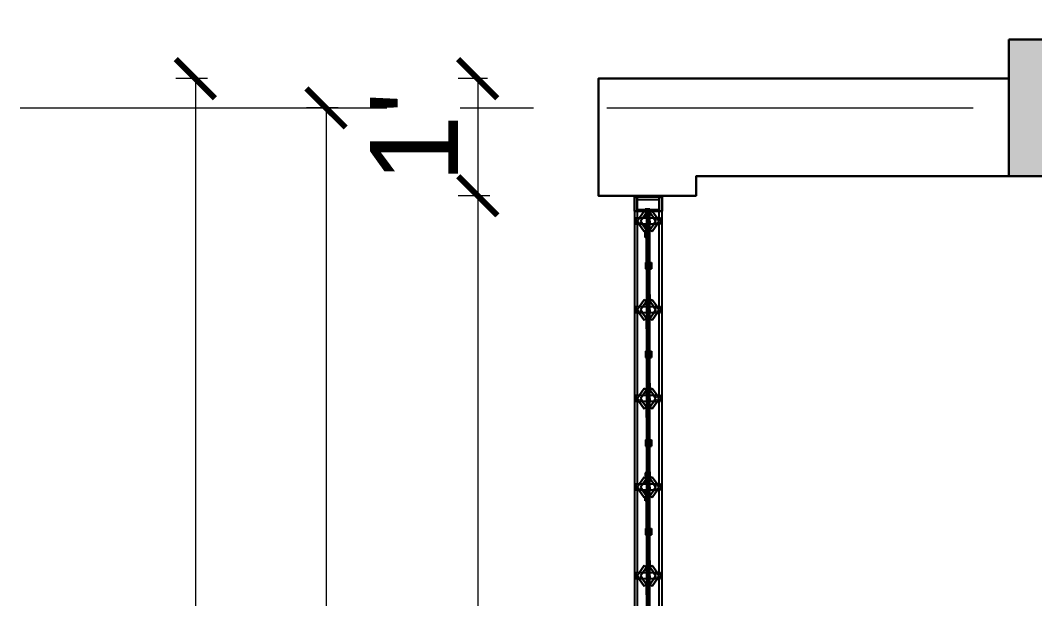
# Model space of a CAD drawing. Header units: inches. Extents: x -6800 to 96653, y -25814 to 17379.
# Drawn here: x 86552.6 to 86656.4, y -12826.8 to -12767.6 of the extents above; entities that cross this region are included whole.
import ezdxf

# ---------------------------------------------------------------- set-up
doc = ezdxf.new("R2010")
doc.units = ezdxf.units.IN
doc.header["$MEASUREMENT"] = 0
doc.header["$PDMODE"] = 34
doc.linetypes.add('CENTER', pattern=[2, 1.25, -0.25, 0.25, -0.25])
for name, color, linetype, lineweight in [('Cent line', 54, 'CENTER', 9), ('Column', 101, 'Continuous', 30), ('Cut', 6, 'Continuous', 30), ('dimension', 50, 'Continuous', 20), ('dimension @ 1', 50, 'Continuous', 20), ('Wall', 90, 'Continuous', 30)]:
    doc.layers.add(name, color=color, linetype=linetype, lineweight=lineweight)
doc.styles.get("Standard").update_dxf_attribs({"font": 'arial.ttf'})
doc.dimstyles.get("Standard").update_dxf_attribs({"dimtxt": 7, "dimasz": 4, "dimexe": 2, "dimexo": 2, "dimgap": 2, "dimtad": 1, "dimdec": 0, "dimzin": 0, "dimdsep": 46, "dimlunit": 4, "dimtxsty": 'Standard', "dimblk": 'ARCHTICK', "dimcen": 0.25, "dimclrd": 256, "dimclre": 256, "dimclrt": 256, "dimadec": 0, "dimazin": 0, "dimtfac": 1, "dimtdec": 0, "dimtofl": 0, "dimtmove": 0, "dimatfit": 3, "dimfxl": 1, "dimfxlon": 1, "dimtolj": 1, "dimtzin": 0, "dimlwd": -1, "dimlwe": -1, "dimarcsym": 1})

# ---------------------------------------------------------------- blocks, each defined once
blk = doc.blocks.new('colarch')
at = {"layer": 'Column'}
h = blk.add_hatch(color=256, dxfattribs=at)
h.dxf.hatch_style = 1
h.paths.add_polyline_path([(-6740.22, 498.65), (-6728.22, 498.65), (-6728.22, 512.65), (-6740.22, 512.65)])
blk.add_lwpolyline([(-6740.22, 512.65), (-6728.22, 512.65), (-6728.22, 498.65), (-6740.22, 498.65)], close=True, dxfattribs=at)
blk = doc.blocks.new('Collapsible Gate pl')
for p, q in [((4.709, 8.327), (4.709, 6.744)), ((4.909, 8.327), (4.909, 6.744)), ((83.609, 8.527), (5.709, 8.527)), ((6.204, 8.327), (5.709, 8.327)), ((6.204, 8.327), (6.204, 8.427)), ((6.204, 8.427), (6.624, 8.427)), ((6.204, 8.168), (6.204, 8.327)), ((6.204, 7.928), (6.204, 8.168)), ((6.624, 8.327), (6.624, 8.427)), ((12.575, 8.327), (6.624, 8.327)), ((6.624, 8.201), (6.624, 8.327)), ((6.624, 7.961), (6.624, 8.201)), ((12.575, 8.327), (12.575, 8.427)), ((12.575, 8.427), (12.995, 8.427)), ((12.575, 8.168), (12.575, 8.327)), ((12.575, 7.928), (12.575, 8.168)), ((12.995, 8.327), (12.995, 8.427)), ((18.946, 8.327), (12.995, 8.327)), ((12.995, 8.201), (12.995, 8.327)), ((12.995, 7.961), (12.995, 8.201)), ((18.946, 8.327), (18.946, 8.427)), ((18.946, 8.427), (19.365, 8.427)), ((18.946, 8.168), (18.946, 8.327)), ((18.946, 7.928), (18.946, 8.168)), ((19.365, 8.327), (19.365, 8.427)), ((25.316, 8.327), (19.365, 8.327)), ((19.365, 8.201), (19.365, 8.327)), ((19.365, 7.961), (19.365, 8.201)), ((25.316, 8.327), (25.316, 8.427)), ((25.316, 8.427), (25.736, 8.427)), ((25.316, 8.168), (25.316, 8.327)), ((25.316, 7.928), (25.316, 8.168)), ((25.736, 8.327), (25.736, 8.427)), ((31.687, 8.327), (25.736, 8.327)), ((25.736, 8.201), (25.736, 8.327)), ((25.736, 7.961), (25.736, 8.201)), ((31.687, 8.327), (31.687, 8.427)), ((31.687, 8.427), (32.106, 8.427)), ((31.687, 8.168), (31.687, 8.327)), ((31.687, 7.928), (31.687, 8.168)), ((32.106, 8.327), (32.106, 8.427)), ((38.058, 8.327), (32.106, 8.327)), ((32.106, 8.201), (32.106, 8.327)), ((32.106, 7.961), (32.106, 8.201)), ((5.569, 7.659), (5.569, 7.321)), ((5.569, 7.659), (5.609, 7.659)), ((5.569, 7.321), (5.609, 7.321)), ((5.609, 7.659), (5.709, 7.659)), ((5.709, 7.321), (5.609, 7.321)), ((5.712, 7.659), (5.709, 7.659)), ((5.709, 7.321), (5.754, 7.321)), ((5.748, 7.661), (5.712, 7.661)), ((5.712, 7.661), (5.712, 7.659)), ((5.712, 7.659), (5.712, 7.411)), ((5.812, 7.411), (5.712, 7.411)), ((5.748, 7.661), (5.748, 7.541)), ((5.812, 7.661), (5.748, 7.661)), ((5.748, 7.541), (6.439, 7.541)), ((6.204, 7.661), (5.812, 7.661)), ((6.204, 7.411), (5.812, 7.411)), ((6.204, 7.321), (5.944, 7.321)), ((6.204, 7.661), (6.204, 7.928)), ((6.439, 7.661), (6.204, 7.661)), ((6.204, 7.321), (6.204, 7.411)), ((6.204, 7.411), (6.624, 7.411)), ((6.204, 7.144), (6.204, 7.321)), ((6.439, 7.541), (6.439, 7.661)), ((6.439, 7.661), (6.624, 7.661)), ((6.449, 7.541), (6.439, 7.541)), ((6.806, 7.531), (6.449, 7.531)), ((6.624, 7.661), (6.624, 7.961)), ((7.065, 7.661), (6.624, 7.661)), ((6.624, 7.411), (6.806, 7.411)), ((6.624, 7.321), (6.624, 7.411)), ((6.624, 7.111), (6.624, 7.321)), ((6.933, 7.321), (6.624, 7.321)), ((6.806, 7.531), (6.806, 7.411)), ((6.806, 7.531), (7.227, 7.531)), ((6.806, 7.411), (7.065, 7.411)), ((9.406, 7.661), (7.065, 7.661)), ((7.065, 7.411), (7.227, 7.411)), ((7.594, 7.321), (7.124, 7.321)), ((7.594, 7.411), (7.594, 7.321)), ((11.708, 7.531), (7.8, 7.531)), ((9.406, 7.411), (7.8, 7.411)), ((9.406, 7.661), (9.406, 7.761)), ((9.406, 7.761), (9.561, 7.761)), ((9.561, 7.661), (9.406, 7.661)), ((9.406, 7.334), (9.406, 7.411)), ((9.406, 7.411), (9.561, 7.411)), ((9.406, 7.334), (9.561, 7.334)), ((9.561, 7.661), (9.561, 7.761)), ((9.561, 7.761), (9.868, 7.761)), ((9.561, 7.661), (9.868, 7.661)), ((9.561, 7.334), (9.561, 7.411)), ((9.868, 7.411), (9.561, 7.411)), ((9.561, 7.334), (9.868, 7.334)), ((9.868, 7.661), (9.868, 7.761)), ((11.708, 7.661), (9.868, 7.661)), ((9.868, 7.334), (9.868, 7.411)), ((9.868, 7.411), (12.183, 7.411)), ((12.575, 7.411), (12.183, 7.411)), ((12.575, 7.661), (12.288, 7.661)), ((12.288, 7.541), (12.398, 7.541)), ((12.288, 7.531), (12.398, 7.531)), ((12.398, 7.541), (12.398, 7.531)), ((12.398, 7.541), (12.575, 7.541)), ((12.575, 7.531), (12.398, 7.531)), ((12.575, 7.661), (12.575, 7.928)), ((12.809, 7.661), (12.575, 7.661)), ((12.575, 7.531), (12.575, 7.541)), ((12.809, 7.541), (12.575, 7.541)), ((12.995, 7.531), (12.575, 7.531)), ((12.575, 7.144), (12.575, 7.411)), ((12.575, 7.411), (12.995, 7.411)), ((12.809, 7.541), (12.809, 7.661)), ((12.809, 7.661), (12.995, 7.661)), ((12.995, 7.541), (12.809, 7.541)), ((12.995, 7.661), (12.995, 7.961)), ((13.436, 7.661), (12.995, 7.661)), ((12.995, 7.541), (15.776, 7.541)), ((12.995, 7.531), (12.995, 7.541)), ((13.177, 7.531), (12.995, 7.531)), ((12.995, 7.111), (12.995, 7.411)), ((12.995, 7.411), (13.177, 7.411)), ((13.177, 7.531), (13.177, 7.411)), ((13.177, 7.531), (13.598, 7.531)), ((13.177, 7.411), (13.436, 7.411)), ((15.776, 7.661), (13.436, 7.661)), ((13.436, 7.411), (13.598, 7.411)), ((15.776, 7.531), (14.17, 7.531)), ((14.17, 7.411), (15.776, 7.411)), ((15.776, 7.661), (15.776, 7.761)), ((15.776, 7.761), (15.932, 7.761)), ((15.932, 7.661), (15.776, 7.661)), ((15.776, 7.531), (15.776, 7.541)), ((15.776, 7.541), (15.932, 7.541)), ((15.932, 7.531), (15.776, 7.531)), ((15.776, 7.334), (15.776, 7.411)), ((15.776, 7.411), (15.932, 7.411)), ((15.776, 7.334), (15.932, 7.334)), ((15.932, 7.661), (15.932, 7.761)), ((15.932, 7.761), (16.238, 7.761)), ((15.932, 7.661), (16.238, 7.661)), ((15.932, 7.531), (15.932, 7.541)), ((15.932, 7.541), (16.238, 7.541)), ((16.238, 7.531), (15.932, 7.531)), ((15.932, 7.334), (15.932, 7.411)), ((16.238, 7.411), (15.932, 7.411)), ((15.932, 7.334), (16.238, 7.334)), ((16.238, 7.661), (16.238, 7.761)), ((18.079, 7.661), (16.238, 7.661)), ((16.238, 7.531), (16.238, 7.541)), ((16.238, 7.541), (18.079, 7.541)), ((16.238, 7.531), (18.946, 7.531)), ((16.238, 7.334), (16.238, 7.411)), ((16.238, 7.411), (18.554, 7.411)), ((18.946, 7.411), (18.554, 7.411)), ((18.946, 7.661), (18.658, 7.661)), ((18.658, 7.541), (18.946, 7.541)), ((18.946, 7.661), (18.946, 7.928)), ((19.18, 7.661), (18.946, 7.661)), ((18.946, 7.531), (18.946, 7.541)), ((19.18, 7.541), (18.946, 7.541)), ((19.365, 7.531), (18.946, 7.531)), ((18.946, 7.144), (18.946, 7.411)), ((18.946, 7.411), (19.365, 7.411)), ((19.18, 7.541), (19.18, 7.661)), ((19.18, 7.661), (19.365, 7.661)), ((19.365, 7.541), (19.18, 7.541)), ((19.365, 7.661), (19.365, 7.961)), ((19.806, 7.661), (19.365, 7.661)), ((19.365, 7.541), (22.147, 7.541)), ((19.365, 7.531), (19.365, 7.541)), ((19.547, 7.531), (19.365, 7.531)), ((19.365, 7.111), (19.365, 7.411)), ((19.365, 7.411), (19.547, 7.411)), ((19.547, 7.531), (19.547, 7.411)), ((19.547, 7.531), (19.969, 7.531)), ((19.547, 7.411), (19.806, 7.411)), ((22.147, 7.661), (19.806, 7.661)), ((19.806, 7.411), (19.969, 7.411)), ((22.147, 7.531), (20.541, 7.531)), ((20.541, 7.411), (22.147, 7.411)), ((22.147, 7.661), (22.147, 7.761)), ((22.147, 7.761), (22.303, 7.761)), ((22.303, 7.661), (22.147, 7.661)), ((22.147, 7.531), (22.147, 7.541)), ((22.147, 7.541), (22.303, 7.541)), ((22.303, 7.531), (22.147, 7.531)), ((22.147, 7.334), (22.147, 7.411)), ((22.147, 7.411), (22.303, 7.411)), ((22.147, 7.334), (22.303, 7.334)), ((22.303, 7.661), (22.303, 7.761)), ((22.303, 7.761), (22.609, 7.761)), ((22.303, 7.661), (22.609, 7.661)), ((22.303, 7.531), (22.303, 7.541)), ((22.303, 7.541), (22.609, 7.541)), ((22.609, 7.531), (22.303, 7.531)), ((22.303, 7.334), (22.303, 7.411)), ((22.609, 7.411), (22.303, 7.411)), ((22.303, 7.334), (22.609, 7.334)), ((22.609, 7.661), (22.609, 7.761)), ((24.45, 7.661), (22.609, 7.661)), ((22.609, 7.531), (22.609, 7.541)), ((22.609, 7.541), (24.45, 7.541)), ((24.511, 7.531), (22.609, 7.531)), ((22.609, 7.334), (22.609, 7.411)), ((22.609, 7.411), (24.511, 7.411)), ((24.511, 7.541), (24.511, 7.531)), ((24.511, 7.531), (25.316, 7.531)), ((24.511, 7.411), (24.511, 7.321)), ((24.511, 7.411), (24.924, 7.411)), ((24.511, 7.321), (24.866, 7.321)), ((25.316, 7.411), (24.924, 7.411)), ((25.316, 7.661), (25.029, 7.661)), ((25.029, 7.541), (25.316, 7.541)), ((25.316, 7.321), (25.056, 7.321)), ((25.316, 7.661), (25.316, 7.928)), ((25.551, 7.661), (25.316, 7.661)), ((25.316, 7.531), (25.316, 7.541)), ((25.551, 7.541), (25.316, 7.541)), ((25.736, 7.531), (25.316, 7.531)), ((25.316, 7.321), (25.316, 7.411)), ((25.316, 7.411), (25.736, 7.411)), ((25.316, 7.144), (25.316, 7.321)), ((25.551, 7.541), (25.551, 7.661)), ((25.551, 7.661), (25.736, 7.661)), ((25.736, 7.541), (25.551, 7.541)), ((25.736, 7.661), (25.736, 7.961)), ((26.177, 7.661), (25.736, 7.661)), ((25.736, 7.531), (25.736, 7.541)), ((25.736, 7.541), (26.536, 7.541)), ((25.918, 7.531), (25.736, 7.531)), ((25.736, 7.411), (25.918, 7.411)), ((25.736, 7.321), (25.736, 7.411)), ((25.736, 7.111), (25.736, 7.321)), ((25.736, 7.321), (26.045, 7.321)), ((25.918, 7.531), (25.918, 7.411)), ((25.918, 7.531), (26.339, 7.531)), ((25.918, 7.411), (26.177, 7.411)), ((28.518, 7.661), (26.177, 7.661)), ((26.177, 7.411), (26.339, 7.411)), ((26.536, 7.321), (26.236, 7.321)), ((26.536, 7.541), (26.536, 7.531)), ((26.536, 7.541), (28.518, 7.541)), ((26.536, 7.411), (26.536, 7.321)), ((28.518, 7.531), (26.912, 7.531)), ((28.518, 7.411), (26.912, 7.411)), ((28.518, 7.661), (28.518, 7.761)), ((28.518, 7.761), (28.673, 7.761)), ((28.673, 7.661), (28.518, 7.661)), ((28.518, 7.531), (28.518, 7.541)), ((28.518, 7.541), (28.673, 7.541)), ((28.673, 7.531), (28.518, 7.531)), ((28.518, 7.334), (28.518, 7.411)), ((28.518, 7.411), (28.673, 7.411)), ((28.518, 7.334), (28.673, 7.334)), ((28.673, 7.661), (28.673, 7.761)), ((28.673, 7.761), (28.98, 7.761)), ((28.673, 7.661), (28.98, 7.661)), ((28.673, 7.531), (28.673, 7.541)), ((28.673, 7.541), (28.98, 7.541)), ((28.98, 7.531), (28.673, 7.531)), ((28.673, 7.334), (28.673, 7.411)), ((28.98, 7.411), (28.673, 7.411)), ((28.673, 7.334), (28.98, 7.334)), ((28.98, 7.661), (28.98, 7.761)), ((30.82, 7.661), (28.98, 7.661)), ((28.98, 7.531), (28.98, 7.541)), ((28.98, 7.541), (30.82, 7.541)), ((28.98, 7.531), (31.687, 7.531)), ((28.98, 7.334), (28.98, 7.411)), ((28.98, 7.411), (31.295, 7.411)), ((31.687, 7.411), (31.295, 7.411)), ((31.687, 7.661), (31.4, 7.661)), ((31.4, 7.541), (31.687, 7.541)), ((31.687, 7.661), (31.687, 7.928)), ((31.921, 7.661), (31.687, 7.661)), ((31.687, 7.531), (31.687, 7.541)), ((31.921, 7.541), (31.687, 7.541)), ((32.106, 7.531), (31.687, 7.531)), ((31.687, 7.144), (31.687, 7.411)), ((31.687, 7.411), (32.106, 7.411)), ((31.921, 7.541), (31.921, 7.661)), ((31.921, 7.661), (32.106, 7.661)), ((32.106, 7.541), (31.921, 7.541)), ((32.106, 7.661), (32.106, 7.961)), ((32.548, 7.661), (32.106, 7.661)), ((32.106, 7.541), (34.888, 7.541)), ((32.106, 7.531), (32.106, 7.541)), ((32.289, 7.531), (32.106, 7.531)), ((32.106, 7.111), (32.106, 7.411)), ((32.106, 7.411), (32.289, 7.411)), ((32.289, 7.531), (32.289, 7.411)), ((32.289, 7.531), (32.71, 7.531)), ((32.289, 7.411), (32.548, 7.411)), ((34.888, 7.661), (32.548, 7.661)), ((32.548, 7.411), (32.71, 7.411)), ((34.888, 7.531), (33.282, 7.531)), ((33.282, 7.411), (34.888, 7.411)), ((5.709, 6.744), (6.204, 6.744)), ((6.204, 6.904), (6.204, 7.144)), ((6.204, 6.744), (6.204, 6.904)), ((6.204, 6.644), (6.204, 6.744)), ((6.204, 6.644), (6.624, 6.644)), ((6.624, 6.87), (6.624, 7.111)), ((6.624, 6.744), (6.624, 6.87)), ((6.624, 6.744), (12.575, 6.744)), ((6.624, 6.644), (6.624, 6.744)), ((12.575, 6.904), (12.575, 7.144)), ((12.575, 6.744), (12.575, 6.904)), ((12.575, 6.644), (12.575, 6.744)), ((12.575, 6.644), (12.995, 6.644)), ((12.995, 6.87), (12.995, 7.111)), ((12.995, 6.744), (12.995, 6.87)), ((12.995, 6.744), (18.946, 6.744)), ((12.995, 6.644), (12.995, 6.744)), ((18.946, 6.904), (18.946, 7.144)), ((18.946, 6.744), (18.946, 6.904)), ((18.946, 6.644), (18.946, 6.744)), ((18.946, 6.644), (19.365, 6.644)), ((19.365, 6.87), (19.365, 7.111)), ((19.365, 6.744), (19.365, 6.87)), ((19.365, 6.744), (25.316, 6.744)), ((19.365, 6.644), (19.365, 6.744)), ((25.316, 6.904), (25.316, 7.144)), ((25.316, 6.744), (25.316, 6.904)), ((25.316, 6.644), (25.316, 6.744)), ((25.316, 6.644), (25.736, 6.644)), ((25.736, 6.87), (25.736, 7.111)), ((25.736, 6.744), (25.736, 6.87)), ((25.736, 6.744), (31.687, 6.744)), ((25.736, 6.644), (25.736, 6.744)), ((31.687, 6.904), (31.687, 7.144)), ((31.687, 6.744), (31.687, 6.904)), ((31.687, 6.644), (31.687, 6.744)), ((31.687, 6.644), (32.106, 6.644)), ((32.106, 6.87), (32.106, 7.111)), ((32.106, 6.744), (32.106, 6.87)), ((32.106, 6.744), (38.058, 6.744)), ((32.106, 6.644), (32.106, 6.744)), ((5.709, 6.544), (83.609, 6.544))]:
    blk.add_line(p, q)
at = {"layer": 'Cut'}
for p, q in [((5.709, 8.527), (4.709, 8.527)), ((4.709, 8.527), (4.709, 8.327)), ((4.709, 8.327), (4.909, 8.327)), ((5.609, 8.327), (4.909, 8.327)), ((5.609, 8.327), (5.609, 7.659)), ((5.709, 8.327), (5.609, 8.327)), ((5.709, 8.327), (5.709, 8.527)), ((5.709, 8.327), (5.709, 7.831)), ((6.204, 8.168), (5.709, 7.831)), ((6.204, 8.168), (6.439, 8.327)), ((6.439, 8.087), (6.204, 7.928)), ((6.439, 8.327), (6.624, 8.201)), ((6.624, 7.961), (6.439, 8.087)), ((6.624, 8.201), (7.174, 7.827)), ((12.575, 8.168), (12.074, 7.827)), ((12.575, 8.168), (12.809, 8.327)), ((12.809, 8.087), (12.575, 7.928)), ((12.809, 8.327), (12.995, 8.201)), ((12.995, 7.961), (12.809, 8.087)), ((12.995, 8.201), (13.544, 7.827)), ((18.946, 8.168), (18.445, 7.827)), ((18.946, 8.168), (19.18, 8.327)), ((19.18, 8.087), (18.946, 7.928)), ((19.18, 8.327), (19.365, 8.201)), ((19.365, 7.961), (19.18, 8.087)), ((19.365, 8.201), (19.915, 7.827)), ((25.316, 8.168), (24.816, 7.827)), ((25.316, 8.168), (25.551, 8.327)), ((25.551, 8.087), (25.316, 7.928)), ((25.551, 8.327), (25.736, 8.201)), ((25.736, 7.961), (25.551, 8.087)), ((25.736, 8.201), (26.286, 7.827)), ((31.687, 8.168), (31.186, 7.827)), ((31.687, 8.168), (31.921, 8.327)), ((31.921, 8.087), (31.687, 7.928)), ((31.921, 8.327), (32.106, 8.201)), ((32.106, 7.961), (31.921, 8.087)), ((32.106, 8.201), (32.656, 7.827)), ((5.609, 7.659), (5.609, 7.321)), ((5.609, 7.321), (5.609, 6.744)), ((5.812, 7.661), (5.709, 7.831)), ((5.709, 7.82), (5.709, 7.831)), ((5.709, 7.82), (5.709, 7.659)), ((5.709, 7.321), (5.709, 7.659)), ((5.709, 7.241), (5.812, 7.411)), ((5.709, 7.321), (5.709, 7.252)), ((6.204, 7.928), (5.812, 7.661)), ((5.812, 7.411), (5.944, 7.321)), ((5.944, 7.321), (6.204, 7.144)), ((7.065, 7.661), (6.624, 7.961)), ((6.624, 7.111), (6.933, 7.321)), ((6.933, 7.321), (7.065, 7.411)), ((7.174, 7.827), (7.065, 7.661)), ((7.065, 7.411), (7.124, 7.321)), ((7.124, 7.321), (7.174, 7.244)), ((7.227, 7.531), (7.227, 7.411)), ((7.8, 7.531), (7.227, 7.531)), ((7.594, 7.411), (7.227, 7.411)), ((7.8, 7.411), (7.594, 7.411)), ((7.8, 7.411), (7.8, 7.531)), ((11.708, 7.531), (11.708, 7.661)), ((11.708, 7.661), (12.183, 7.661)), ((12.288, 7.531), (11.708, 7.531)), ((12.183, 7.661), (12.074, 7.827)), ((12.074, 7.244), (12.183, 7.411)), ((12.575, 7.928), (12.183, 7.661)), ((12.288, 7.661), (12.183, 7.661)), ((12.183, 7.411), (12.575, 7.144)), ((12.288, 7.661), (12.288, 7.541)), ((12.288, 7.541), (12.288, 7.531)), ((13.436, 7.661), (12.995, 7.961)), ((12.995, 7.111), (13.436, 7.411)), ((13.544, 7.827), (13.436, 7.661)), ((13.436, 7.411), (13.544, 7.244)), ((13.598, 7.531), (13.598, 7.411)), ((14.17, 7.531), (13.598, 7.531)), ((14.17, 7.411), (13.598, 7.411)), ((14.17, 7.411), (14.17, 7.531)), ((18.079, 7.541), (18.079, 7.661)), ((18.079, 7.661), (18.554, 7.661)), ((18.079, 7.541), (18.658, 7.541)), ((18.554, 7.661), (18.445, 7.827)), ((18.445, 7.244), (18.554, 7.411)), ((18.946, 7.928), (18.554, 7.661)), ((18.658, 7.661), (18.554, 7.661)), ((18.554, 7.411), (18.946, 7.144)), ((18.658, 7.661), (18.658, 7.541)), ((19.806, 7.661), (19.365, 7.961)), ((19.365, 7.111), (19.806, 7.411)), ((19.915, 7.827), (19.806, 7.661)), ((19.806, 7.411), (19.915, 7.244)), ((19.969, 7.531), (19.969, 7.411)), ((20.541, 7.531), (19.969, 7.531)), ((20.541, 7.411), (19.969, 7.411)), ((20.541, 7.411), (20.541, 7.531)), ((24.45, 7.541), (24.45, 7.661)), ((24.45, 7.661), (24.924, 7.661)), ((24.45, 7.541), (24.511, 7.541)), ((24.511, 7.541), (25.029, 7.541)), ((24.924, 7.661), (24.816, 7.827)), ((24.816, 7.244), (24.866, 7.321)), ((24.866, 7.321), (24.924, 7.411)), ((25.316, 7.928), (24.924, 7.661)), ((25.029, 7.661), (24.924, 7.661)), ((24.924, 7.411), (25.056, 7.321)), ((25.029, 7.661), (25.029, 7.541)), ((25.056, 7.321), (25.316, 7.144)), ((26.177, 7.661), (25.736, 7.961)), ((25.736, 7.111), (26.045, 7.321)), ((26.045, 7.321), (26.177, 7.411)), ((26.286, 7.827), (26.177, 7.661)), ((26.177, 7.411), (26.236, 7.321)), ((26.236, 7.321), (26.286, 7.244)), ((26.339, 7.531), (26.339, 7.411)), ((26.536, 7.531), (26.339, 7.531)), ((26.536, 7.411), (26.339, 7.411)), ((26.912, 7.531), (26.536, 7.531)), ((26.912, 7.411), (26.536, 7.411)), ((26.912, 7.411), (26.912, 7.531)), ((30.82, 7.541), (30.82, 7.661)), ((30.82, 7.661), (31.295, 7.661)), ((30.82, 7.541), (31.4, 7.541)), ((31.295, 7.661), (31.186, 7.827)), ((31.186, 7.244), (31.295, 7.411)), ((31.687, 7.928), (31.295, 7.661)), ((31.4, 7.661), (31.295, 7.661)), ((31.295, 7.411), (31.687, 7.144)), ((31.4, 7.661), (31.4, 7.541)), ((32.548, 7.661), (32.106, 7.961)), ((32.106, 7.111), (32.548, 7.411)), ((32.656, 7.827), (32.548, 7.661)), ((32.548, 7.411), (32.656, 7.244)), ((32.71, 7.531), (32.71, 7.411)), ((33.282, 7.531), (32.71, 7.531)), ((33.282, 7.411), (32.71, 7.411)), ((33.282, 7.411), (33.282, 7.531)), ((4.709, 6.744), (4.709, 6.544)), ((4.909, 6.744), (4.709, 6.744)), ((5.609, 6.744), (4.909, 6.744)), ((5.709, 6.744), (5.609, 6.744)), ((5.709, 7.241), (5.709, 7.252)), ((5.709, 7.241), (5.709, 6.744)), ((6.204, 6.904), (5.709, 7.241)), ((5.709, 6.544), (5.709, 6.744)), ((6.204, 7.144), (6.439, 6.985)), ((6.439, 6.744), (6.204, 6.904)), ((6.439, 6.985), (6.624, 7.111)), ((6.624, 6.87), (6.439, 6.744)), ((6.624, 6.87), (7.174, 7.244)), ((12.575, 6.904), (12.074, 7.244)), ((12.575, 7.144), (12.809, 6.985)), ((12.809, 6.744), (12.575, 6.904)), ((12.809, 6.985), (12.995, 7.111)), ((12.995, 6.87), (12.809, 6.744)), ((12.995, 6.87), (13.544, 7.244)), ((18.946, 6.904), (18.445, 7.244)), ((18.946, 7.144), (19.18, 6.985)), ((19.18, 6.744), (18.946, 6.904)), ((19.18, 6.985), (19.365, 7.111)), ((19.365, 6.87), (19.18, 6.744)), ((19.365, 6.87), (19.915, 7.244)), ((25.316, 6.904), (24.816, 7.244)), ((25.316, 7.144), (25.551, 6.985)), ((25.551, 6.744), (25.316, 6.904)), ((25.551, 6.985), (25.736, 7.111)), ((25.736, 6.87), (25.551, 6.744)), ((25.736, 6.87), (26.286, 7.244)), ((31.687, 6.904), (31.186, 7.244)), ((31.687, 7.144), (31.921, 6.985)), ((31.921, 6.744), (31.687, 6.904)), ((31.921, 6.985), (32.106, 7.111)), ((32.106, 6.87), (31.921, 6.744)), ((32.106, 6.87), (32.656, 7.244)), ((4.709, 6.544), (5.709, 6.544))]:
    blk.add_line(p, q, dxfattribs=at)
blk = doc.blocks.new('_ArchTick')
at = {"color": 0, "linetype": 'ByBlock', "const_width": 0.15}
blk.add_lwpolyline([(-0.5, -0.5), (0.5, 0.5)], dxfattribs=at)
blk = doc.blocks.new('*D2141')
at = {"layer": 'Defpoints', "color": 0, "transparency": 16777216}
for p in [(86653.73, -12759.07), (86611.73, -12773.57), (86653.73, -12773.57)]:
    blk.add_point(p, dxfattribs=at)
at = {"layer": 'dimension', "transparency": 16777216}
for p, q in [((86611.73, -12760.32), (86611.73, -12757.07)), ((86653.73, -12760.32), (86653.73, -12757.07)), ((86611.73, -12759.07), (86653.73, -12759.07))]:
    blk.add_line(p, q, dxfattribs=at)
at = {"layer": 'dimension', "transparency": 16777216, "xscale": 4, "yscale": 4, "zscale": 4, "rotation": 180}
blk.add_blockref('_ArchTick', (86611.73, -12759.07), dxfattribs=at)
at = {"layer": 'dimension', "transparency": 16777216, "xscale": 4, "yscale": 4, "zscale": 4}
blk.add_blockref('_ArchTick', (86653.73, -12759.07), dxfattribs=at)
at = {"layer": 'dimension', "transparency": 16777216, "insert": (86632.73, -12751.45), "char_height": 11, "attachment_point": 5}
blk.add_mtext('\\A1;3\'-6"', dxfattribs=at)
blk = doc.blocks.new('*D2142')
at = {"layer": 'Defpoints', "color": 0, "transparency": 16777216}
for p in [(86665.73, -12759.07), (86665.73, -12769.57), (86653.73, -12773.57)]:
    blk.add_point(p, dxfattribs=at)
at = {"layer": 'dimension', "transparency": 16777216}
for p, q in [((86653.73, -12760.32), (86653.73, -12757.07)), ((86665.73, -12760.32), (86665.73, -12757.07))]:
    blk.add_line(p, q, dxfattribs=at)
at = {"layer": 'dimension', "transparency": 16777216, "insert": (86659.73, -12751.55), "char_height": 11, "attachment_point": 5}
blk.add_mtext("\\A1;1'", dxfattribs=at)
blk = doc.blocks.new('*D2144')
at = {"layer": 'Defpoints', "color": 0, "transparency": 16777216}
for p in [(87838.73, -12727.02), (86611.73, -12773.57), (87838.73, -12773.57)]:
    blk.add_point(p, dxfattribs=at)
at = {"layer": 'dimension', "transparency": 16777216}
for p, q in [((86611.73, -12728.27), (86611.73, -12725.02)), ((87838.73, -12728.27), (87838.73, -12725.02)), ((86611.73, -12727.02), (87838.73, -12727.02))]:
    blk.add_line(p, q, dxfattribs=at)
at = {"layer": 'dimension', "transparency": 16777216, "xscale": 4, "yscale": 4, "zscale": 4, "rotation": 180}
blk.add_blockref('_ArchTick', (86611.73, -12727.02), dxfattribs=at)
at = {"layer": 'dimension', "transparency": 16777216, "xscale": 4, "yscale": 4, "zscale": 4}
blk.add_blockref('_ArchTick', (87838.73, -12727.02), dxfattribs=at)
at = {"layer": 'dimension', "transparency": 16777216, "insert": (87225.23, -12719.4), "char_height": 11, "attachment_point": 5}
blk.add_mtext('\\A1;102\'-3"', dxfattribs=at)
blk = doc.blocks.new('*D1284')
at = {"layer": 'Defpoints', "color": 0, "transparency": 16777216}
for p in [(86611.73, -12773.57), (86599.39, -12785.57), (86611.73, -12785.57)]:
    blk.add_point(p, dxfattribs=at)
at = {"layer": 'dimension', "transparency": 16777216}
for p, q in [((86600.39, -12773.57), (86597.39, -12773.57)), ((86599.39, -12773.57), (86599.39, -12785.57)), ((86600.39, -12785.57), (86597.39, -12785.57))]:
    blk.add_line(p, q, dxfattribs=at)
at = {"layer": 'dimension', "transparency": 16777216, "xscale": 4, "yscale": 4, "zscale": 4}
for p, rotation in [((86599.39, -12773.57), 90), ((86599.39, -12785.57), 270)]:
    blk.add_blockref('_ArchTick', p, dxfattribs=dict(at, rotation=rotation))
at = {"layer": 'dimension', "transparency": 16777216, "insert": (86592.87, -12779.57), "char_height": 9, "attachment_point": 5, "rotation": 90}
blk.add_mtext("\\A1;1'", dxfattribs=at)
blk = doc.blocks.new('*D2140')
at = {"layer": 'Defpoints', "color": 0, "transparency": 16777216}
for p in [(86611.73, -12785.57), (86599.39, -12899.57), (86611.73, -12899.57)]:
    blk.add_point(p, dxfattribs=at)
at = {"layer": 'dimension', "transparency": 16777216}
for p, q in [((86600.64, -12785.57), (86597.39, -12785.57)), ((86599.39, -12785.57), (86599.39, -12899.57)), ((86600.64, -12899.57), (86597.39, -12899.57))]:
    blk.add_line(p, q, dxfattribs=at)
at = {"layer": 'dimension', "transparency": 16777216, "xscale": 4, "yscale": 4, "zscale": 4}
for p, rotation in [((86599.39, -12785.57), 90), ((86599.39, -12899.57), 270)]:
    blk.add_blockref('_ArchTick', p, dxfattribs=dict(at, rotation=rotation))
at = {"layer": 'dimension', "transparency": 16777216, "insert": (86591.77, -12842.57), "char_height": 11, "attachment_point": 5, "rotation": 90}
blk.add_mtext('\\A1;9\'-6"', dxfattribs=at)
blk = doc.blocks.new('*D2139')
at = {"layer": 'Defpoints', "color": 0, "transparency": 16777216}
for p in [(86653.73, -12776.57), (86583.87, -13040.57), (86653.73, -13040.57)]:
    blk.add_point(p, dxfattribs=at)
at = {"layer": 'dimension', "transparency": 16777216}
for p, q in [((86585.12, -12776.57), (86581.87, -12776.57)), ((86583.87, -12776.57), (86583.87, -13040.57)), ((86585.12, -13040.57), (86581.87, -13040.57))]:
    blk.add_line(p, q, dxfattribs=at)
at = {"layer": 'dimension', "transparency": 16777216, "xscale": 4, "yscale": 4, "zscale": 4}
for p, rotation in [((86583.87, -12776.57), 90), ((86583.87, -13040.57), 270)]:
    blk.add_blockref('_ArchTick', p, dxfattribs=dict(at, rotation=rotation))
at = {"layer": 'dimension', "transparency": 16777216, "insert": (86576.34, -12908.57), "char_height": 11, "attachment_point": 5, "rotation": 90}
blk.add_mtext("\\A1;22'", dxfattribs=at)
blk = doc.blocks.new('*D2137')
at = {"layer": 'Defpoints', "color": 0, "transparency": 16777216}
for p in [(86611.73, -12773.57), (86570.5, -13107.57), (86611.73, -13107.57)]:
    blk.add_point(p, dxfattribs=at)
at = {"layer": 'dimension', "transparency": 16777216}
for p, q in [((86571.75, -12773.57), (86568.5, -12773.57)), ((86570.5, -12773.57), (86570.5, -13107.57)), ((86571.75, -13107.57), (86568.5, -13107.57))]:
    blk.add_line(p, q, dxfattribs=at)
at = {"layer": 'dimension', "transparency": 16777216, "xscale": 4, "yscale": 4, "zscale": 4}
for p, rotation in [((86570.5, -12773.57), 90), ((86570.5, -13107.57), 270)]:
    blk.add_blockref('_ArchTick', p, dxfattribs=dict(at, rotation=rotation))
at = {"layer": 'dimension', "transparency": 16777216, "insert": (86562.88, -12940.57), "char_height": 11, "attachment_point": 5, "rotation": 90}
blk.add_mtext('\\A1;27\'-10"', dxfattribs=at)

msp = doc.modelspace()

# ---------------------------------------------------------------- linework, layer by layer
at = {"layer": 'Cent line', "ltscale": 30, "transparency": 33554643}
msp.add_line((86552.58, -12776.57), (87921.03, -12776.57), dxfattribs=at)
at = {"layer": 'Wall', "transparency": 33554651}
msp.add_lwpolyline([(86653.73, -12773.57), (86611.73, -12773.57), (86611.73, -12785.57), (86621.73, -12785.57), (86621.73, -12783.57), (86653.73, -12783.57)], dxfattribs=at)

# ---------------------------------------------------------------- block references
at = {"transparency": 33554651, "xscale": 1.425, "yscale": 1.425, "zscale": 1.425, "rotation": 270}
msp.add_blockref('Collapsible Gate pl', (86606.09, -12779), dxfattribs=at)
at = {"layer": 'Wall', "transparency": 33554651}
msp.add_blockref('colarch', (93393.95, -13282.22), dxfattribs=at)

# ---------------------------------------------------------------- dimensions: what is measured, and where the dimension line sits
at = {"layer": 'dimension', "transparency": 33554651}
dim = msp.add_linear_dim(base=(86599.39, -12785.57), p1=(86611.73, -12773.57), p2=(86611.73, -12785.57), angle=90, dimstyle='Standard', override={"dimscale": 1, "dimtxt": 9, "dimtix": 0, "dimtofl": 0, "dimtmove": 0, "dimatfit": 3}, dxfattribs=at)
dim.commit()
dim.dimension.update_dxf_attribs({"geometry": '*D1284', "text_midpoint": (86592.87, -12779.57)})
at = {"layer": 'dimension @ 1', "transparency": 33554651}
for base, p1, p2, picture, middle in [((87838.73, -12727.02), (86611.73, -12773.57), (87838.73, -12773.57), '*D2144', (87225.23, -12719.4)), ((86653.73, -12759.07), (86611.73, -12773.57), (86653.73, -12773.57), '*D2141', (86632.73, -12751.45)), ((86665.73, -12759.07), (86653.73, -12773.57), (86665.73, -12769.57), '*D2142', (86659.73, -12751.55))]:
    dim = msp.add_linear_dim(base=base, p1=p1, p2=p2, dimstyle='Standard', override={"dimscale": 1, "dimtxt": 11, "dimtix": 1, "dimtofl": 0, "dimtmove": 1, "dimatfit": 0, "dimfxl": 1.25}, dxfattribs=at)
    dim.commit()
    dim.dimension.update_dxf_attribs({"geometry": picture, "text_midpoint": middle})
for base, p1, p2, picture, middle in [((86570.5, -13107.57), (86611.73, -12773.57), (86611.73, -13107.57), '*D2137', (86562.88, -12940.57)), ((86583.87, -13040.57), (86653.73, -12776.57), (86653.73, -13040.57), '*D2139', (86576.34, -12908.57)), ((86599.39, -12899.57), (86611.73, -12785.57), (86611.73, -12899.57), '*D2140', (86591.77, -12842.57))]:
    dim = msp.add_linear_dim(base=base, p1=p1, p2=p2, angle=90, dimstyle='Standard', override={"dimscale": 1, "dimtxt": 11, "dimtix": 0, "dimtofl": 0, "dimtmove": 0, "dimatfit": 3, "dimfxl": 1.25}, dxfattribs=at)
    dim.commit()
    dim.dimension.update_dxf_attribs({"geometry": picture, "text_midpoint": middle})

doc.saveas('drawing.dxf')
